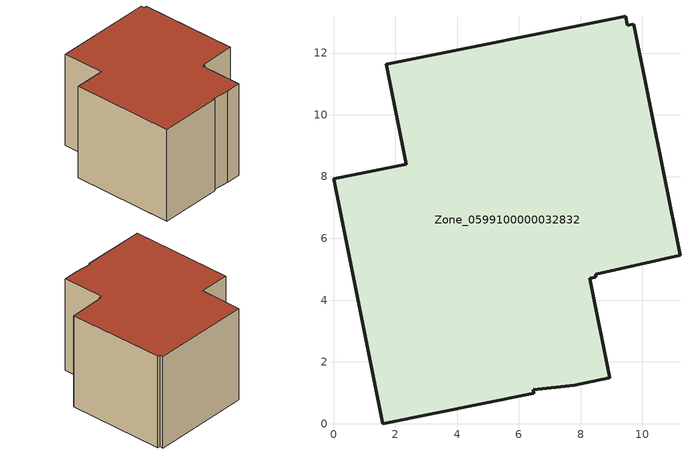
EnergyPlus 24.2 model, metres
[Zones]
Zone_0599100000032832
 floor ground (C_G): 11.22,5.45 8.49,4.84 8.49,4.75 8.3,4.71 8.94,1.48 7.8,1.25 6.46,1.09 6.48,0.98 1.59,0 0,7.93 2.36,8.4 1.71,11.63 9.46,13.19 9.52,12.9 9.72,12.94 z0
 wall outside (C_F): 0,7.93 1.59,0 6.48,0.98 6.46,1.09 7.8,1.25 8.94,1.48 8.3,4.71 8.49,4.75 8.49,4.84 11.22,5.45 9.72,12.94 9.52,12.9 9.46,13.19 1.71,11.63 2.36,8.4 0,7.93 z0:7.53
 roof outside (C_R): 9.72,12.94 9.52,12.9 9.46,13.19 1.71,11.63 2.36,8.4 0,7.93 1.59,0 6.48,0.98 6.46,1.09 7.8,1.25 8.94,1.48 8.3,4.71 8.49,4.75 8.49,4.84 11.22,5.45 z7.53
[BUILDING]
Pand.0599100000032832: North Axis=0; Terrain=City; Loads Convergence Tolerance Value=0.04; Temperature Convergence Tolerance Value=0.4; Solar Distribution=FullExterior; Maximum Number of Warmup Days=25; Minimum Number of Warmup Days=1
[Site:Location]
Rotterdam.The.Hague.AP_ZH_NLD Design_Conditions: Latitude=51.96; Longitude=4.45; Time Zone=1; Elevation=-4.5
[SITE:GROUNDTEMPERATURE:BUILDINGSURFACE]
18, 18, 18, 18, 18, 18, 18, 18, 18, 18, 18, 18
[MATERIAL] Thermal Absorptance=0.9; Solar Absorptance=0.7; Visible Absorptance=0.7
Name | Roughness | Thickness | Conductivity | Density | Specific Heat
G.D.1975-1991 | MediumSmooth | 0.15 | 0.288461 | 540 | 1210
F.D.1975-1991 | Rough | 0.3 | 0.230769 | 1920 | 840
R.D.1975-1991 | MediumRough | 0.2 | 0.153846 | 1500 | 1000
[CONSTRUCTION]
C_G: G.D.1975-1991
C_F: F.D.1975-1991
C_R: R.D.1975-1991
[ZONE]
Zone_0599100000032832: Type=1; Multiplier=1; Ceiling Height=Autocalculate; Volume=Autocalculate; Floor Area=autocalculate; Part of Total Floor Area=Yes
[ZONEINFILTRATION:DESIGNFLOWRATE]
Infil_Zone_0599100000032832: Zone or ZoneList or Space or SpaceList=Zone_0599100000032832; Schedule=AlwaysOn; Design Flow Rate Calculation Method=Flow/Area; Flow Rate per Floor Area=0.0042; Constant Term Coefficient=1; Temperature Term Coefficient=0; Velocity Term Coefficient=0; Velocity Squared Term Coefficient=0
[HVACTEMPLATE:ZONE:IDEALLOADSAIRSYSTEM]
Zone_0599100000032832: Maximum Heating Supply Air Temperature=50; Minimum Cooling Supply Air Temperature=13; Maximum Heating Supply Air Humidity Ratio=0.0156; Minimum Cooling Supply Air Humidity Ratio=0.0077; Heating Limit=NoLimit; Cooling Limit=NoLimit; Dehumidification Control Type=ConstantSensibleHeatRatio; Cooling Sensible Heat Ratio=0.7; Dehumidification Setpoint=60; Humidification Control Type=None; Humidification Setpoint=30; Outdoor Air Method=None; Outdoor Air Flow Rate per Person=0.00944; Outdoor Air Flow Rate per Zone Floor Area=0; Outdoor Air Flow Rate per Zone=0; Demand Controlled Ventilation Type=None; Outdoor Air Economizer Type=NoEconomizer; Heat Recovery Type=None; Sensible Heat Recovery Effectiveness=0.7; Latent Heat Recovery Effectiveness=0.65
[ZONECONTROL:THERMOSTAT]
ThermostatControl_Zone_0599100000032832: Zone or ZoneList=Zone_0599100000032832; Control Type Schedule=DualSetpointControlType; Control 1=Thermostat_Zone_0599100000032832; Temperature Difference Between Cutout And Setpoint=0
[THERMOSTATSETPOINT:DUALSETPOINT]
Thermostat_Zone_0599100000032832: Heating Setpoint Temperature Schedule=HeatingSetpoint_Zone_0599100000032832; Cooling Setpoint Temperature Schedule=CoolingSetpoint_Zone_0599100000032832
[SCHEDULE:COMPACT]
HeatingSetpoint_Zone_0599100000032832: Through: 12/31, For: AllDays, Until: 24:00, 21
CoolingSetpoint_Zone_0599100000032832: Through: 12/31, For: AllDays, Until: 24:00, 24
DualSetpointControlType: Through: 12/31, For: AllDays, Until: 24:00, 4
AlwaysOn: Through: 12/31, For: AllDays, Until: 24:00, 1
